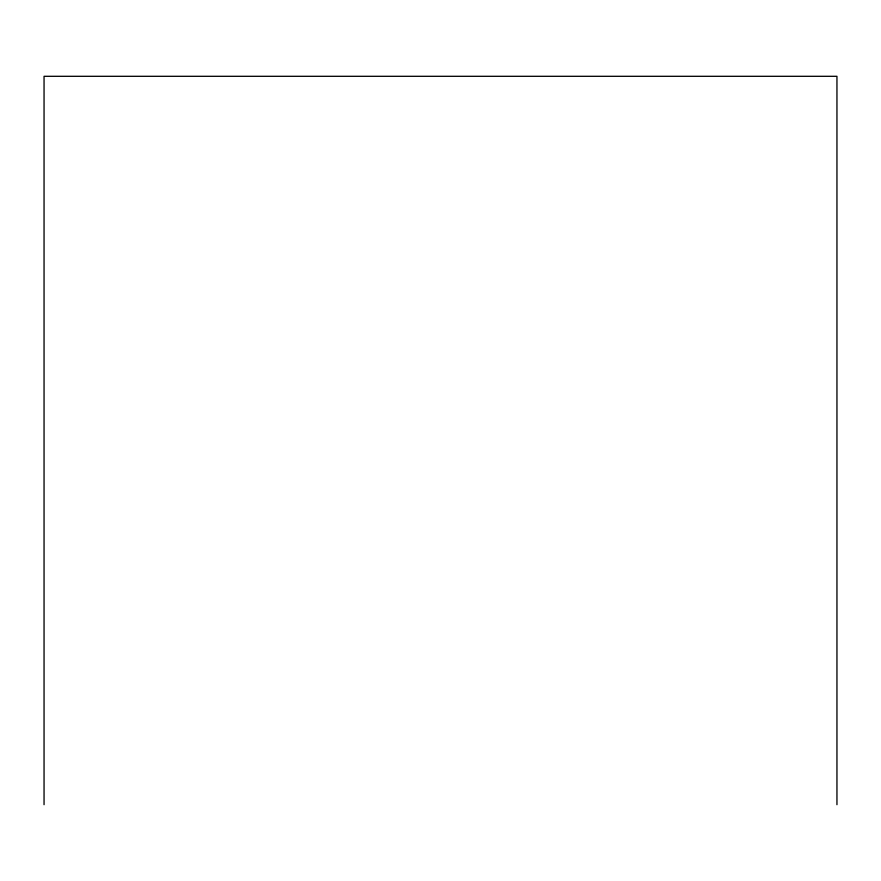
<?xml version="1.0" encoding="UTF-8"?>
<svg xmlns="http://www.w3.org/2000/svg" width="881" height="881" viewBox="0 0 881 881"><rect width="100%" height="100%" fill="white"/><g stroke="black" fill="none" stroke-linecap="round" stroke-linejoin="round"><path stroke-width="1.32" d="M836.95 804.694L836.95 76.306L44.05 76.306L44.05 804.694"/></g></svg>
